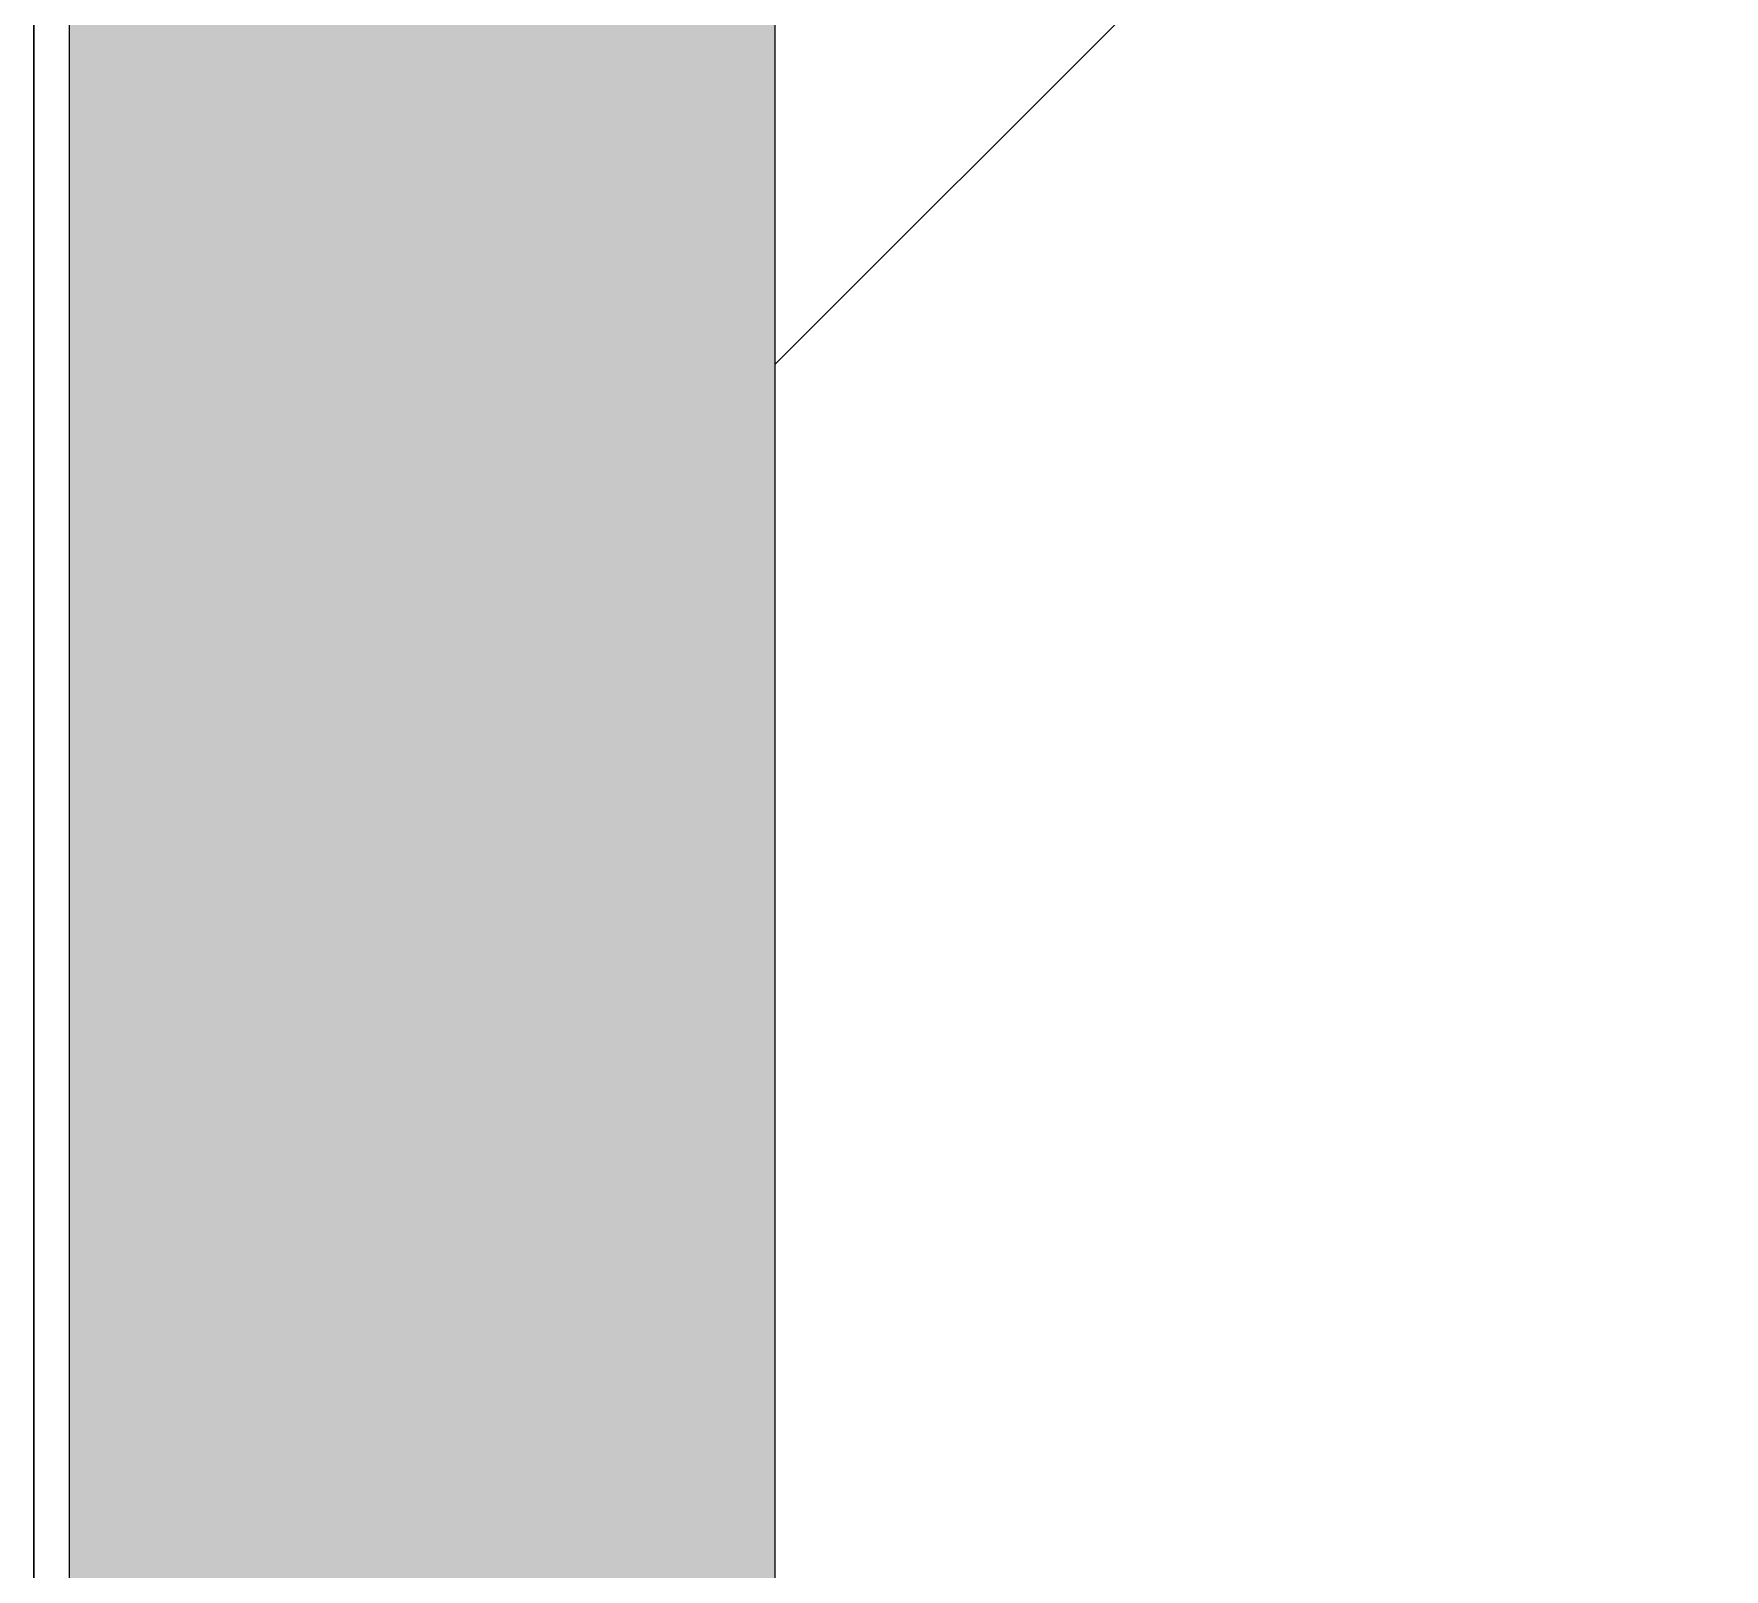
# Model space of a CAD drawing. Header units: millimetres. Extents: x -249154 to 415037, y -45458 to 354837.
# Drawn here: x 107173.7 to 107221.58, y 7851.02 to 7894.5 of the extents above; entities that cross this region are included whole.
import ezdxf

# ---------------------------------------------------------------- set-up
doc = ezdxf.new("R2010")
doc.units = ezdxf.units.MM
for name, color, linetype, lineweight in [('A-FLOR', 7, 'Continuous', 9), ('A-GENM-3', 7, 'Continuous', 5), ('I-WALL', 7, 'Continuous', 5)]:
    doc.layers.add(name, color=color, linetype=linetype, lineweight=lineweight)
doc.layers.add('A-WALL-1', color=9, linetype='Continuous', lineweight=5, true_color=0x808080)
doc.layers.add('A-WALL-FNSH-1', color=9, linetype='Continuous', lineweight=5, true_color=0x808080)

# ---------------------------------------------------------------- blocks, each defined once
blk = doc.blocks.new('Рисунок_горы - Рисунок_горы-31934381-Объем проектирования 1 этажа')
at = {"layer": 'A-GENM-3'}
for p, q in [((107109, 10341.405), (107109, 6202.653)), ((107109, 8045.15), (107109, 7835.594))]:
    blk.add_line(p, q, dxfattribs=at)
for points, knots in [([(107109, 7955.53), (107109, 7955.53), (107109, 8012.159), (107109, 8097.926), (107109, 8148.48)], [0.77777778, 0.77777778, 0.77777778, 0.77777778, 0.77777779, 0.8, 0.8, 0.8, 0.8]), ([(107109, 8148.48), (107109, 8148.48), (107109, 8097.926), (107109, 8012.159), (107109, 7955.53)], [0.26618705, 0.26618705, 0.26618705, 0.26618705, 0.26618706, 0.273381295, 0.273381295, 0.273381295, 0.273381295])]:
    blk.add_open_spline(points, degree=3, knots=knots, dxfattribs=at)
for points in [[(107109, 8030.564), (107109, 8030.576), (107109, 8030.588), (107109, 8030.6)], [(107109, 8030.405), (107109, 8030.458), (107109, 8030.511), (107109, 8030.564)], [(107109, 8030.227), (107109, 8030.286), (107109, 8030.345), (107109, 8030.405)], [(107109, 8030.209), (107109, 8030.215), (107109, 8030.221), (107109, 8030.227)], [(107109, 8030.191), (107109, 8030.197), (107109, 8030.203), (107109, 8030.209)], [(107109, 8029.871), (107109, 8029.978), (107109, 8030.085), (107109, 8030.191)], [(107109, 8029.854), (107109, 8029.859), (107109, 8029.865), (107109, 8029.871)], [(107109, 8029.836), (107109, 8029.842), (107109, 8029.848), (107109, 8029.854)], [(107109, 8029.818), (107109, 8029.824), (107109, 8029.83), (107109, 8029.836)], [(107109, 8029.8), (107109, 8029.806), (107109, 8029.812), (107109, 8029.818)], [(107109, 8029.782), (107109, 8029.788), (107109, 8029.794), (107109, 8029.8)], [(107109, 8029.765), (107109, 8029.77), (107109, 8029.776), (107109, 8029.782)], [(107109, 8029.747), (107109, 8029.753), (107109, 8029.759), (107109, 8029.765)], [(107109, 8029.729), (107109, 8029.735), (107109, 8029.741), (107109, 8029.747)], [(107109, 8029.711), (107109, 8029.717), (107109, 8029.723), (107109, 8029.729)], [(107109, 8029.693), (107109, 8029.699), (107109, 8029.705), (107109, 8029.711)], [(107109, 8029.676), (107109, 8029.682), (107109, 8029.687), (107109, 8029.693)], [(107109, 8029.658), (107109, 8029.664), (107109, 8029.67), (107109, 8029.676)], [(107109, 8029.64), (107109, 8029.646), (107109, 8029.652), (107109, 8029.658)], [(107109, 8027.569), (107109, 8028.261), (107109, 8028.952), (107109, 8029.64)], [(107109, 8027.515), (107109, 8027.533), (107109, 8027.551), (107109, 8027.569)], [(107109, 8027.497), (107109, 8027.503), (107109, 8027.509), (107109, 8027.515)], [(107109, 8027.479), (107109, 8027.485), (107109, 8027.491), (107109, 8027.497)], [(107109, 8027.461), (107109, 8027.467), (107109, 8027.473), (107109, 8027.479)], [(107109, 8027.443), (107109, 8027.449), (107109, 8027.455), (107109, 8027.461)], [(107109, 8027.425), (107109, 8027.431), (107109, 8027.437), (107109, 8027.443)], [(107109, 8027.407), (107109, 8027.413), (107109, 8027.419), (107109, 8027.425)], [(107109, 8027.389), (107109, 8027.395), (107109, 8027.401), (107109, 8027.407)], [(107109, 8027.371), (107109, 8027.377), (107109, 8027.383), (107109, 8027.389)], [(107109, 8027.354), (107109, 8027.359), (107109, 8027.365), (107109, 8027.371)], [(107109, 8027.336), (107109, 8027.342), (107109, 8027.348), (107109, 8027.354)], [(107109, 8027.318), (107109, 8027.324), (107109, 8027.33), (107109, 8027.336)], [(107109, 8027.3), (107109, 8027.306), (107109, 8027.312), (107109, 8027.318)], [(107109, 8027.282), (107109, 8027.288), (107109, 8027.294), (107109, 8027.3)], [(107109, 8027.264), (107109, 8027.27), (107109, 8027.276), (107109, 8027.282)], [(107109, 8027.246), (107109, 8027.252), (107109, 8027.258), (107109, 8027.264)], [(107109, 8027.228), (107109, 8027.234), (107109, 8027.24), (107109, 8027.246)], [(107109, 8027.21), (107109, 8027.216), (107109, 8027.222), (107109, 8027.228)], [(107109, 8027.174), (107109, 8027.186), (107109, 8027.198), (107109, 8027.21)], [(107109, 8027.12), (107109, 8027.138), (107109, 8027.156), (107109, 8027.174)], [(107109, 8027.102), (107109, 8027.108), (107109, 8027.114), (107109, 8027.12)], [(107109, 8027.084), (107109, 8027.09), (107109, 8027.096), (107109, 8027.102)], [(107109, 8026.995), (107109, 8027.025), (107109, 8027.055), (107109, 8027.084)], [(107109, 8026.941), (107109, 8026.959), (107109, 8026.977), (107109, 8026.995)], [(107109, 8026.923), (107109, 8026.929), (107109, 8026.935), (107109, 8026.941)], [(107109, 8026.887), (107109, 8026.899), (107109, 8026.911), (107109, 8026.923)], [(107109, 8026.833), (107109, 8026.851), (107109, 8026.869), (107109, 8026.887)], [(107109, 8026.797), (107109, 8026.809), (107109, 8026.821), (107109, 8026.833)], [(107109, 8026.761), (107109, 8026.773), (107109, 8026.785), (107109, 8026.797)], [(107109, 8026.725), (107109, 8026.737), (107109, 8026.749), (107109, 8026.761)], [(107109, 8026.618), (107109, 8026.654), (107109, 8026.69), (107109, 8026.725)], [(107109, 8026.582), (107109, 8026.594), (107109, 8026.606), (107109, 8026.618)], [(107109, 8026.528), (107109, 8026.546), (107109, 8026.564), (107109, 8026.582)], [(107109, 8025.844), (107109, 8026.072), (107109, 8026.3), (107109, 8026.528)], [(107109, 8025.646), (107109, 8025.712), (107109, 8025.778), (107109, 8025.844)], [(107109, 8025.592), (107109, 8025.61), (107109, 8025.628), (107109, 8025.646)], [(107109, 8025.537), (107109, 8025.555), (107109, 8025.573), (107109, 8025.592)], [(107109, 8025.483), (107109, 8025.501), (107109, 8025.519), (107109, 8025.537)], [(107109, 8025.447), (107109, 8025.459), (107109, 8025.471), (107109, 8025.483)], [(107109, 8025.411), (107109, 8025.423), (107109, 8025.435), (107109, 8025.447)], [(107109, 8025.393), (107109, 8025.399), (107109, 8025.405), (107109, 8025.411)], [(107109, 8025.285), (107109, 8025.321), (107109, 8025.357), (107109, 8025.393)], [(107109, 8025.122), (107109, 8025.176), (107109, 8025.231), (107109, 8025.285)], [(107109, 8025.086), (107109, 8025.098), (107109, 8025.11), (107109, 8025.122)], [(107109, 8025.05), (107109, 8025.062), (107109, 8025.074), (107109, 8025.086)], [(107109, 8024.869), (107109, 8024.929), (107109, 8024.99), (107109, 8025.05)], [(107109, 8024.688), (107109, 8024.749), (107109, 8024.809), (107109, 8024.869)], [(107109, 8024.652), (107109, 8024.664), (107109, 8024.676), (107109, 8024.688)], [(107109, 8024.507), (107109, 8024.556), (107109, 8024.604), (107109, 8024.652)], [(107109, 8024.471), (107109, 8024.483), (107109, 8024.495), (107109, 8024.507)], [(107109, 8024.453), (107109, 8024.459), (107109, 8024.465), (107109, 8024.471)], [(107109, 8024.344), (107109, 8024.381), (107109, 8024.417), (107109, 8024.453)], [(107109, 8024.308), (107109, 8024.32), (107109, 8024.332), (107109, 8024.344)], [(107109, 8024.272), (107109, 8024.284), (107109, 8024.296), (107109, 8024.308)], [(107109, 8024.218), (107109, 8024.236), (107109, 8024.254), (107109, 8024.272)], [(107109, 8024.181), (107109, 8024.193), (107109, 8024.205), (107109, 8024.218)], [(107109, 8024.145), (107109, 8024.157), (107109, 8024.169), (107109, 8024.181)], [(107109, 8024.109), (107109, 8024.121), (107109, 8024.133), (107109, 8024.145)], [(107109, 8024.036), (107109, 8024.06), (107109, 8024.085), (107109, 8024.109)], [(107109, 8024), (107109, 8024.012), (107109, 8024.024), (107109, 8024.036)], [(107109, 8023.946), (107109, 8023.964), (107109, 8023.982), (107109, 8024)], [(107109, 8023.818), (107109, 8023.861), (107109, 8023.903), (107109, 8023.946)], [(107109, 8023.782), (107109, 8023.794), (107109, 8023.806), (107109, 8023.818)], [(107109, 8023.764), (107109, 8023.77), (107109, 8023.776), (107109, 8023.782)], [(107109, 8023.746), (107109, 8023.752), (107109, 8023.758), (107109, 8023.764)], [(107109, 8023.728), (107109, 8023.734), (107109, 8023.74), (107109, 8023.746)], [(107109, 8023.71), (107109, 8023.716), (107109, 8023.722), (107109, 8023.728)], [(107109, 8023.528), (107109, 8023.588), (107109, 8023.649), (107109, 8023.71)], [(107109, 8023.401), (107109, 8023.443), (107109, 8023.485), (107109, 8023.528)], [(107109, 8023.382), (107109, 8023.389), (107109, 8023.395), (107109, 8023.401)], [(107109, 8023.364), (107109, 8023.37), (107109, 8023.376), (107109, 8023.382)], [(107109, 8023.346), (107109, 8023.352), (107109, 8023.358), (107109, 8023.364)], [(107109, 8023.328), (107109, 8023.334), (107109, 8023.34), (107109, 8023.346)], [(107109, 8023.31), (107109, 8023.316), (107109, 8023.322), (107109, 8023.328)], [(107109, 8023.292), (107109, 8023.298), (107109, 8023.304), (107109, 8023.31)], [(107109, 8023.273), (107109, 8023.279), (107109, 8023.285), (107109, 8023.292)], [(107109, 8023.255), (107109, 8023.261), (107109, 8023.267), (107109, 8023.273)], [(107109, 8023.237), (107109, 8023.243), (107109, 8023.249), (107109, 8023.255)], [(107109, 8023.219), (107109, 8023.225), (107109, 8023.231), (107109, 8023.237)], [(107109, 8023.201), (107109, 8023.207), (107109, 8023.213), (107109, 8023.219)], [(107109, 8023.182), (107109, 8023.188), (107109, 8023.195), (107109, 8023.201)], [(107109, 8023.164), (107109, 8023.17), (107109, 8023.176), (107109, 8023.182)], [(107109, 8023.019), (107109, 8023.067), (107109, 8023.116), (107109, 8023.164)], [(107109, 8022.982), (107109, 8022.994), (107109, 8023.006), (107109, 8023.019)], [(107109, 8022.818), (107109, 8022.873), (107109, 8022.928), (107109, 8022.982)], [(107109, 8022.654), (107109, 8022.709), (107109, 8022.764), (107109, 8022.818)], [(107109, 8022.618), (107109, 8022.63), (107109, 8022.642), (107109, 8022.654)], [(107109, 8022.435), (107109, 8022.496), (107109, 8022.557), (107109, 8022.618)], [(107109, 8022.253), (107109, 8022.314), (107109, 8022.374), (107109, 8022.435)], [(107109, 8022.088), (107109, 8022.143), (107109, 8022.198), (107109, 8022.253)], [(107109, 8021.924), (107109, 8021.979), (107109, 8022.033), (107109, 8022.088)], [(107109, 8021.887), (107109, 8021.899), (107109, 8021.911), (107109, 8021.924)], [(107109, 8021.851), (107109, 8021.863), (107109, 8021.875), (107109, 8021.887)], [(107109, 8021.668), (107109, 8021.729), (107109, 8021.79), (107109, 8021.851)], [(107109, 8021.484), (107109, 8021.545), (107109, 8021.606), (107109, 8021.668)], [(107109, 8021.448), (107109, 8021.46), (107109, 8021.472), (107109, 8021.484)], [(107109, 8021.283), (107109, 8021.338), (107109, 8021.393), (107109, 8021.448)], [(107109, 8021.118), (107109, 8021.173), (107109, 8021.228), (107109, 8021.283)], [(107109, 8021.081), (107109, 8021.093), (107109, 8021.105), (107109, 8021.118)], [(107109, 8021.044), (107109, 8021.056), (107109, 8021.069), (107109, 8021.081)], [(107109, 8020.989), (107109, 8021.008), (107109, 8021.026), (107109, 8021.044)], [(107109, 8020.861), (107109, 8020.903), (107109, 8020.946), (107109, 8020.989)], [(107109, 8020.842), (107109, 8020.848), (107109, 8020.855), (107109, 8020.861)], [(107109, 8020.806), (107109, 8020.818), (107109, 8020.83), (107109, 8020.842)], [(107109, 8020.732), (107109, 8020.757), (107109, 8020.781), (107109, 8020.806)], [(107109, 8020.677), (107109, 8020.695), (107109, 8020.714), (107109, 8020.732)], [(107109, 8020.64), (107109, 8020.652), (107109, 8020.665), (107109, 8020.677)], [(107109, 8020.622), (107109, 8020.628), (107109, 8020.634), (107109, 8020.64)], [(107109, 8020.456), (107109, 8020.511), (107109, 8020.567), (107109, 8020.622)], [(107109, 8020.383), (107109, 8020.407), (107109, 8020.432), (107109, 8020.456)], [(107109, 8020.346), (107109, 8020.358), (107109, 8020.37), (107109, 8020.383)], [(107109, 8020.309), (107109, 8020.321), (107109, 8020.333), (107109, 8020.346)], [(107109, 8020.143), (107109, 8020.198), (107109, 8020.254), (107109, 8020.309)], [(107109, 8020.069), (107109, 8020.094), (107109, 8020.119), (107109, 8020.143)], [(107109, 8020.033), (107109, 8020.045), (107109, 8020.057), (107109, 8020.069)], [(107109, 8019.977), (107109, 8019.996), (107109, 8020.014), (107109, 8020.033)], [(107109, 8019.793), (107109, 8019.854), (107109, 8019.916), (107109, 8019.977)], [(107109, 8019.608), (107109, 8019.67), (107109, 8019.731), (107109, 8019.793)], [(107109, 8019.571), (107109, 8019.584), (107109, 8019.596), (107109, 8019.608)], [(107109, 8019.386), (107109, 8019.448), (107109, 8019.51), (107109, 8019.571)], [(107109, 8019.368), (107109, 8019.374), (107109, 8019.38), (107109, 8019.386)], [(107109, 8019.275), (107109, 8019.306), (107109, 8019.337), (107109, 8019.368)], [(107109, 8019.127), (107109, 8019.177), (107109, 8019.226), (107109, 8019.275)], [(107109, 8019.016), (107109, 8019.053), (107109, 8019.09), (107109, 8019.127)], [(107109, 8018.961), (107109, 8018.979), (107109, 8018.998), (107109, 8019.016)], [(107109, 8018.924), (107109, 8018.936), (107109, 8018.948), (107109, 8018.961)], [(107109, 8018.905), (107109, 8018.911), (107109, 8018.918), (107109, 8018.924)], [(107109, 8018.868), (107109, 8018.881), (107109, 8018.893), (107109, 8018.905)], [(107109, 8018.85), (107109, 8018.856), (107109, 8018.862), (107109, 8018.868)], [(107109, 8018.831), (107109, 8018.837), (107109, 8018.843), (107109, 8018.85)], [(107109, 8018.813), (107109, 8018.819), (107109, 8018.825), (107109, 8018.831)], [(107109, 8018.794), (107109, 8018.8), (107109, 8018.806), (107109, 8018.813)], [(107109, 8018.775), (107109, 8018.782), (107109, 8018.788), (107109, 8018.794)], [(107109, 8018.757), (107109, 8018.763), (107109, 8018.769), (107109, 8018.775)], [(107109, 8018.738), (107109, 8018.745), (107109, 8018.751), (107109, 8018.757)], [(107109, 8018.72), (107109, 8018.726), (107109, 8018.732), (107109, 8018.738)], [(107109, 8018.701), (107109, 8018.708), (107109, 8018.714), (107109, 8018.72)], [(107109, 8018.683), (107109, 8018.689), (107109, 8018.695), (107109, 8018.701)], [(107109, 8018.664), (107109, 8018.67), (107109, 8018.677), (107109, 8018.683)], [(107109, 8018.646), (107109, 8018.652), (107109, 8018.658), (107109, 8018.664)], [(107109, 8018.627), (107109, 8018.633), (107109, 8018.639), (107109, 8018.646)], [(107109, 8018.609), (107109, 8018.615), (107109, 8018.621), (107109, 8018.627)], [(107109, 8018.59), (107109, 8018.596), (107109, 8018.602), (107109, 8018.609)], [(107109, 8018.571), (107109, 8018.578), (107109, 8018.584), (107109, 8018.59)], [(107109, 8018.553), (107109, 8018.559), (107109, 8018.565), (107109, 8018.571)], [(107109, 8018.534), (107109, 8018.541), (107109, 8018.547), (107109, 8018.553)], [(107109, 8018.516), (107109, 8018.522), (107109, 8018.528), (107109, 8018.534)], [(107109, 8018.497), (107109, 8018.503), (107109, 8018.51), (107109, 8018.516)], [(107109, 8018.479), (107109, 8018.485), (107109, 8018.491), (107109, 8018.497)], [(107109, 8018.46), (107109, 8018.466), (107109, 8018.472), (107109, 8018.479)], [(107109, 8018.442), (107109, 8018.448), (107109, 8018.454), (107109, 8018.46)], [(107109, 8018.423), (107109, 8018.429), (107109, 8018.435), (107109, 8018.442)], [(107109, 8018.404), (107109, 8018.411), (107109, 8018.417), (107109, 8018.423)], [(107109, 8018.386), (107109, 8018.392), (107109, 8018.398), (107109, 8018.404)], [(107109, 8018.367), (107109, 8018.373), (107109, 8018.38), (107109, 8018.386)], [(107109, 8018.349), (107109, 8018.355), (107109, 8018.361), (107109, 8018.367)], [(107109, 8018.33), (107109, 8018.336), (107109, 8018.343), (107109, 8018.349)], [(107109, 8018.312), (107109, 8018.318), (107109, 8018.324), (107109, 8018.33)], [(107109, 8018.293), (107109, 8018.299), (107109, 8018.305), (107109, 8018.312)], [(107109, 8018.274), (107109, 8018.281), (107109, 8018.287), (107109, 8018.293)], [(107109, 8017.94), (107109, 8018.051), (107109, 8018.163), (107109, 8018.274)], [(107109, 8017.921), (107109, 8017.927), (107109, 8017.933), (107109, 8017.94)], [(107109, 8017.902), (107109, 8017.909), (107109, 8017.915), (107109, 8017.921)], [(107109, 8017.847), (107109, 8017.865), (107109, 8017.884), (107109, 8017.902)], [(107109, 8017.791), (107109, 8017.809), (107109, 8017.828), (107109, 8017.847)], [(107109, 8017.754), (107109, 8017.766), (107109, 8017.778), (107109, 8017.791)], [(107109, 8017.735), (107109, 8017.741), (107109, 8017.747), (107109, 8017.754)], [(107109, 8017.698), (107109, 8017.71), (107109, 8017.722), (107109, 8017.735)], [(107109, 8017.66), (107109, 8017.673), (107109, 8017.685), (107109, 8017.698)], [(107109, 8017.604), (107109, 8017.623), (107109, 8017.642), (107109, 8017.66)], [(107109, 8017.53), (107109, 8017.555), (107109, 8017.58), (107109, 8017.604)], [(107109, 8017.493), (107109, 8017.505), (107109, 8017.517), (107109, 8017.53)], [(107109, 8017.362), (107109, 8017.406), (107109, 8017.449), (107109, 8017.493)], [(107109, 8017.325), (107109, 8017.337), (107109, 8017.35), (107109, 8017.362)], [(107109, 8017.138), (107109, 8017.2), (107109, 8017.262), (107109, 8017.325)], [(107109, 8017.119), (107109, 8017.126), (107109, 8017.132), (107109, 8017.138)], [(107109, 8017.101), (107109, 8017.107), (107109, 8017.113), (107109, 8017.119)], [(107109, 8016.764), (107109, 8016.876), (107109, 8016.989), (107109, 8017.101)], [(107109, 8016.745), (107109, 8016.752), (107109, 8016.758), (107109, 8016.764)], [(107109, 8016.727), (107109, 8016.733), (107109, 8016.739), (107109, 8016.745)], [(107109, 8016.708), (107109, 8016.714), (107109, 8016.72), (107109, 8016.727)], [(107109, 8016.689), (107109, 8016.695), (107109, 8016.702), (107109, 8016.708)], [(107109, 8016.671), (107109, 8016.677), (107109, 8016.683), (107109, 8016.689)], [(107109, 8016.652), (107109, 8016.658), (107109, 8016.664), (107109, 8016.671)], [(107109, 8016.633), (107109, 8016.639), (107109, 8016.646), (107109, 8016.652)], [(107109, 8016.614), (107109, 8016.621), (107109, 8016.627), (107109, 8016.633)], [(107109, 8016.596), (107109, 8016.602), (107109, 8016.608), (107109, 8016.614)], [(107109, 8016.577), (107109, 8016.583), (107109, 8016.589), (107109, 8016.596)], [(107109, 8016.558), (107109, 8016.564), (107109, 8016.571), (107109, 8016.577)], [(107109, 8016.539), (107109, 8016.546), (107109, 8016.552), (107109, 8016.558)], [(107109, 8016.521), (107109, 8016.527), (107109, 8016.533), (107109, 8016.539)], [(107109, 8016.277), (107109, 8016.358), (107109, 8016.44), (107109, 8016.521)], [(107109, 8015.563), (107109, 8015.801), (107109, 8016.039), (107109, 8016.277)], [(107109, 8015.507), (107109, 8015.525), (107109, 8015.544), (107109, 8015.563)], [(107109, 8015.469), (107109, 8015.481), (107109, 8015.494), (107109, 8015.507)], [(107109, 8015.186), (107109, 8015.281), (107109, 8015.375), (107109, 8015.469)], [(107109, 8015.149), (107109, 8015.161), (107109, 8015.174), (107109, 8015.186)], [(107109, 8015.073), (107109, 8015.098), (107109, 8015.123), (107109, 8015.149)], [(107109, 8014.884), (107109, 8014.947), (107109, 8015.01), (107109, 8015.073)], [(107109, 8014.714), (107109, 8014.771), (107109, 8014.828), (107109, 8014.884)], [(107109, 8014.544), (107109, 8014.601), (107109, 8014.658), (107109, 8014.714)], [(107109, 8014.506), (107109, 8014.519), (107109, 8014.532), (107109, 8014.544)], [(107109, 8014.468), (107109, 8014.481), (107109, 8014.494), (107109, 8014.506)], [(107109, 8014.336), (107109, 8014.38), (107109, 8014.424), (107109, 8014.468)], [(107109, 8014.279), (107109, 8014.298), (107109, 8014.317), (107109, 8014.336)], [(107109, 8014.146), (107109, 8014.191), (107109, 8014.235), (107109, 8014.279)], [(107109, 8014.09), (107109, 8014.109), (107109, 8014.128), (107109, 8014.146)], [(107109, 8014.071), (107109, 8014.077), (107109, 8014.083), (107109, 8014.09)], [(107109, 8014.052), (107109, 8014.058), (107109, 8014.064), (107109, 8014.071)], [(107109, 8014.014), (107109, 8014.026), (107109, 8014.039), (107109, 8014.052)], [(107109, 8013.957), (107109, 8013.976), (107109, 8013.995), (107109, 8014.014)], [(107109, 8013.919), (107109, 8013.932), (107109, 8013.944), (107109, 8013.957)], [(107109, 8013.824), (107109, 8013.856), (107109, 8013.887), (107109, 8013.919)], [(107109, 8013.729), (107109, 8013.761), (107109, 8013.792), (107109, 8013.824)], [(107109, 8013.691), (107109, 8013.704), (107109, 8013.716), (107109, 8013.729)], [(107109, 8013.653), (107109, 8013.666), (107109, 8013.678), (107109, 8013.691)], [(107109, 8013.615), (107109, 8013.628), (107109, 8013.64), (107109, 8013.653)], [(107109, 8013.463), (107109, 8013.514), (107109, 8013.564), (107109, 8013.615)], [(107109, 8013.425), (107109, 8013.438), (107109, 8013.45), (107109, 8013.463)], [(107109, 8013.33), (107109, 8013.361), (107109, 8013.393), (107109, 8013.425)], [(107109, 8013.292), (107109, 8013.304), (107109, 8013.317), (107109, 8013.33)], [(107109, 8013.235), (107109, 8013.254), (107109, 8013.273), (107109, 8013.292)], [(107109, 8013.196), (107109, 8013.209), (107109, 8013.222), (107109, 8013.235)], [(107109, 8013.025), (107109, 8013.082), (107109, 8013.139), (107109, 8013.196)], [(107109, 8012.853), (107109, 8012.911), (107109, 8012.968), (107109, 8013.025)], [(107109, 8012.815), (107109, 8012.828), (107109, 8012.841), (107109, 8012.853)], [(107109, 8012.777), (107109, 8012.79), (107109, 8012.802), (107109, 8012.815)], [(107109, 8012.586), (107109, 8012.65), (107109, 8012.713), (107109, 8012.777)], [(107109, 8012.51), (107109, 8012.535), (107109, 8012.561), (107109, 8012.586)], [(107109, 8012.376), (107109, 8012.42), (107109, 8012.465), (107109, 8012.51)], [(107109, 8012.242), (107109, 8012.286), (107109, 8012.331), (107109, 8012.376)], [(107109, 8012.184), (107109, 8012.203), (107109, 8012.223), (107109, 8012.242)], [(107109, 8012.127), (107109, 8012.146), (107109, 8012.165), (107109, 8012.184)], [(107109, 8012.089), (107109, 8012.101), (107109, 8012.114), (107109, 8012.127)], [(107109, 8012.031), (107109, 8012.05), (107109, 8012.069), (107109, 8012.089)], [(107109, 8012.012), (107109, 8012.018), (107109, 8012.025), (107109, 8012.031)], [(107109, 8011.82), (107109, 8011.884), (107109, 8011.948), (107109, 8012.012)], [(107109, 8011.782), (107109, 8011.795), (107109, 8011.807), (107109, 8011.82)], [(107109, 8011.609), (107109, 8011.667), (107109, 8011.724), (107109, 8011.782)], [(107109, 8011.436), (107109, 8011.494), (107109, 8011.551), (107109, 8011.609)], [(107109, 8011.398), (107109, 8011.41), (107109, 8011.423), (107109, 8011.436)], [(107109, 8011.205), (107109, 8011.269), (107109, 8011.334), (107109, 8011.398)], [(107109, 8011.09), (107109, 8011.128), (107109, 8011.167), (107109, 8011.205)], [(107109, 8011.032), (107109, 8011.051), (107109, 8011.07), (107109, 8011.09)], [(107109, 8010.916), (107109, 8010.955), (107109, 8010.993), (107109, 8011.032)], [(107109, 8010.897), (107109, 8010.903), (107109, 8010.91), (107109, 8010.916)], [(107109, 8010.878), (107109, 8010.884), (107109, 8010.891), (107109, 8010.897)], [(107109, 8010.839), (107109, 8010.852), (107109, 8010.865), (107109, 8010.878)], [(107109, 8010.82), (107109, 8010.826), (107109, 8010.833), (107109, 8010.839)], [(107109, 8010.781), (107109, 8010.794), (107109, 8010.807), (107109, 8010.82)], [(107109, 8010.704), (107109, 8010.73), (107109, 8010.756), (107109, 8010.781)], [(107109, 8010.665), (107109, 8010.678), (107109, 8010.691), (107109, 8010.704)], [(107109, 8010.511), (107109, 8010.563), (107109, 8010.614), (107109, 8010.665)], [(107109, 8010.492), (107109, 8010.498), (107109, 8010.505), (107109, 8010.511)], [(107109, 8010.472), (107109, 8010.479), (107109, 8010.485), (107109, 8010.492)], [(107109, 8010.298), (107109, 8010.356), (107109, 8010.414), (107109, 8010.472)], [(107109, 8010.279), (107109, 8010.285), (107109, 8010.292), (107109, 8010.298)], [(107109, 8010.26), (107109, 8010.266), (107109, 8010.273), (107109, 8010.279)], [(107109, 8010.24), (107109, 8010.247), (107109, 8010.253), (107109, 8010.26)], [(107109, 8010.202), (107109, 8010.215), (107109, 8010.227), (107109, 8010.24)], [(107109, 8010.163), (107109, 8010.176), (107109, 8010.189), (107109, 8010.202)], [(107109, 8009.969), (107109, 8010.034), (107109, 8010.098), (107109, 8010.163)], [(107109, 8009.911), (107109, 8009.93), (107109, 8009.95), (107109, 8009.969)], [(107109, 8009.892), (107109, 8009.898), (107109, 8009.905), (107109, 8009.911)], [(107109, 8009.872), (107109, 8009.879), (107109, 8009.885), (107109, 8009.892)], [(107109, 8009.853), (107109, 8009.859), (107109, 8009.866), (107109, 8009.872)], [(107109, 8009.834), (107109, 8009.84), (107109, 8009.846), (107109, 8009.853)], [(107109, 8009.814), (107109, 8009.821), (107109, 8009.827), (107109, 8009.834)], [(107109, 8009.795), (107109, 8009.801), (107109, 8009.808), (107109, 8009.814)], [(107109, 8009.775), (107109, 8009.782), (107109, 8009.788), (107109, 8009.795)], [(107109, 8009.756), (107109, 8009.762), (107109, 8009.769), (107109, 8009.775)], [(107109, 8009.737), (107109, 8009.743), (107109, 8009.749), (107109, 8009.756)], [(107109, 8009.717), (107109, 8009.724), (107109, 8009.73), (107109, 8009.737)], [(107109, 8009.698), (107109, 8009.704), (107109, 8009.711), (107109, 8009.717)], [(107109, 8009.678), (107109, 8009.685), (107109, 8009.691), (107109, 8009.698)], [(107109, 8009.659), (107109, 8009.665), (107109, 8009.672), (107109, 8009.678)], [(107109, 8009.62), (107109, 8009.633), (107109, 8009.646), (107109, 8009.659)], [(107109, 8009.426), (107109, 8009.491), (107109, 8009.555), (107109, 8009.62)], [(107109, 8009.231), (107109, 8009.296), (107109, 8009.361), (107109, 8009.426)], [(107109, 8009.056), (107109, 8009.115), (107109, 8009.173), (107109, 8009.231)], [(107109, 8008.881), (107109, 8008.939), (107109, 8008.998), (107109, 8009.056)], [(107109, 8008.842), (107109, 8008.855), (107109, 8008.868), (107109, 8008.881)], [(107109, 8008.803), (107109, 8008.816), (107109, 8008.829), (107109, 8008.842)], [(107109, 8008.608), (107109, 8008.673), (107109, 8008.738), (107109, 8008.803)], [(107109, 8008.412), (107109, 8008.478), (107109, 8008.543), (107109, 8008.608)], [(107109, 8008.373), (107109, 8008.386), (107109, 8008.399), (107109, 8008.412)], [(107109, 8008.197), (107109, 8008.256), (107109, 8008.315), (107109, 8008.373)], [(107109, 8008.021), (107109, 8008.08), (107109, 8008.139), (107109, 8008.197)], [(107109, 8007.982), (107109, 8007.995), (107109, 8008.008), (107109, 8008.021)], [(107109, 8007.786), (107109, 8007.851), (107109, 8007.917), (107109, 8007.982)], [(107109, 8007.59), (107109, 8007.655), (107109, 8007.72), (107109, 8007.786)], [(107109, 8007.413), (107109, 8007.472), (107109, 8007.531), (107109, 8007.59)], [(107109, 8007.393), (107109, 8007.4), (107109, 8007.406), (107109, 8007.413)], [(107109, 8007.354), (107109, 8007.367), (107109, 8007.38), (107109, 8007.393)], [(107109, 8007.334), (107109, 8007.341), (107109, 8007.347), (107109, 8007.354)], [(107109, 8007.275), (107109, 8007.295), (107109, 8007.314), (107109, 8007.334)], [(107109, 8007.196), (107109, 8007.223), (107109, 8007.249), (107109, 8007.275)], [(107109, 8007.137), (107109, 8007.157), (107109, 8007.177), (107109, 8007.196)], [(107109, 8007.078), (107109, 8007.098), (107109, 8007.118), (107109, 8007.137)], [(107109, 8007.059), (107109, 8007.065), (107109, 8007.072), (107109, 8007.078)], [(107109, 8006.999), (107109, 8007.019), (107109, 8007.039), (107109, 8007.059)], [(107109, 8006.96), (107109, 8006.973), (107109, 8006.986), (107109, 8006.999)], [(107109, 8006.881), (107109, 8006.908), (107109, 8006.934), (107109, 8006.96)], [(107109, 8006.763), (107109, 8006.802), (107109, 8006.842), (107109, 8006.881)], [(107109, 8006.743), (107109, 8006.75), (107109, 8006.756), (107109, 8006.763)], [(107109, 8006.684), (107109, 8006.704), (107109, 8006.723), (107109, 8006.743)], [(107109, 8006.644), (107109, 8006.658), (107109, 8006.671), (107109, 8006.684)], [(107109, 8006.526), (107109, 8006.566), (107109, 8006.605), (107109, 8006.644)], [(107109, 8006.348), (107109, 8006.407), (107109, 8006.467), (107109, 8006.526)], [(107109, 8006.309), (107109, 8006.322), (107109, 8006.335), (107109, 8006.348)], [(107109, 8006.289), (107109, 8006.295), (107109, 8006.302), (107109, 8006.309)], [(107109, 8006.249), (107109, 8006.262), (107109, 8006.276), (107109, 8006.289)], [(107109, 8006.051), (107109, 8006.117), (107109, 8006.183), (107109, 8006.249)], [(107109, 8005.873), (107109, 8005.932), (107109, 8005.992), (107109, 8006.051)], [(107109, 8005.694), (107109, 8005.754), (107109, 8005.813), (107109, 8005.873)], [(107109, 8005.655), (107109, 8005.668), (107109, 8005.681), (107109, 8005.694)], [(107109, 8005.615), (107109, 8005.628), (107109, 8005.641), (107109, 8005.655)], [(107109, 8005.496), (107109, 8005.535), (107109, 8005.575), (107109, 8005.615)], [(107109, 8005.416), (107109, 8005.443), (107109, 8005.469), (107109, 8005.496)], [(107109, 8005.376), (107109, 8005.39), (107109, 8005.403), (107109, 8005.416)], [(107109, 8005.217), (107109, 8005.27), (107109, 8005.323), (107109, 8005.376)], [(107109, 8005.177), (107109, 8005.191), (107109, 8005.204), (107109, 8005.217)], [(107109, 8005.157), (107109, 8005.164), (107109, 8005.171), (107109, 8005.177)], [(107109, 8005.098), (107109, 8005.118), (107109, 8005.137), (107109, 8005.157)], [(107109, 8005.058), (107109, 8005.071), (107109, 8005.084), (107109, 8005.098)], [(107109, 8004.998), (107109, 8005.018), (107109, 8005.038), (107109, 8005.058)], [(107109, 8004.858), (107109, 8004.905), (107109, 8004.952), (107109, 8004.998)], [(107109, 8004.819), (107109, 8004.832), (107109, 8004.845), (107109, 8004.858)], [(107109, 8004.779), (107109, 8004.792), (107109, 8004.805), (107109, 8004.819)], [(107109, 8004.579), (107109, 8004.646), (107109, 8004.712), (107109, 8004.779)], [(107109, 8004.379), (107109, 8004.446), (107109, 8004.512), (107109, 8004.579)], [(107109, 8004.359), (107109, 8004.366), (107109, 8004.372), (107109, 8004.379)], [(107109, 8004.179), (107109, 8004.239), (107109, 8004.299), (107109, 8004.359)], [(107109, 8004.139), (107109, 8004.152), (107109, 8004.165), (107109, 8004.179)], [(107109, 8004.059), (107109, 8004.085), (107109, 8004.112), (107109, 8004.139)], [(107109, 8004.019), (107109, 8004.032), (107109, 8004.045), (107109, 8004.059)], [(107109, 8003.958), (107109, 8003.978), (107109, 8003.998), (107109, 8004.019)], [(107109, 8003.838), (107109, 8003.878), (107109, 8003.918), (107109, 8003.958)], [(107109, 8003.798), (107109, 8003.811), (107109, 8003.825), (107109, 8003.838)], [(107109, 8003.758), (107109, 8003.771), (107109, 8003.784), (107109, 8003.798)], [(107109, 8003.697), (107109, 8003.718), (107109, 8003.738), (107109, 8003.758)], [(107109, 8003.617), (107109, 8003.644), (107109, 8003.671), (107109, 8003.697)], [(107109, 8003.577), (107109, 8003.59), (107109, 8003.604), (107109, 8003.617)], [(107109, 8003.396), (107109, 8003.456), (107109, 8003.517), (107109, 8003.577)], [(107109, 8003.195), (107109, 8003.262), (107109, 8003.329), (107109, 8003.396)], [(107109, 8003.174), (107109, 8003.181), (107109, 8003.188), (107109, 8003.195)], [(107109, 8003.154), (107109, 8003.161), (107109, 8003.168), (107109, 8003.174)], [(107109, 8003.094), (107109, 8003.114), (107109, 8003.134), (107109, 8003.154)], [(107109, 8003.053), (107109, 8003.067), (107109, 8003.08), (107109, 8003.094)], [(107109, 8002.993), (107109, 8003.013), (107109, 8003.033), (107109, 8003.053)], [(107109, 8002.932), (107109, 8002.953), (107109, 8002.973), (107109, 8002.993)], [(107109, 8002.791), (107109, 8002.838), (107109, 8002.885), (107109, 8002.932)], [(107109, 8002.771), (107109, 8002.778), (107109, 8002.784), (107109, 8002.791)], [(107109, 8002.751), (107109, 8002.757), (107109, 8002.764), (107109, 8002.771)], [(107109, 8002.731), (107109, 8002.737), (107109, 8002.744), (107109, 8002.751)], [(107109, 8002.71), (107109, 8002.717), (107109, 8002.724), (107109, 8002.731)], [(107109, 8002.69), (107109, 8002.697), (107109, 8002.704), (107109, 8002.71)], [(107109, 8002.67), (107109, 8002.677), (107109, 8002.683), (107109, 8002.69)], [(107109, 8002.65), (107109, 8002.656), (107109, 8002.663), (107109, 8002.67)], [(107109, 8002.629), (107109, 8002.636), (107109, 8002.643), (107109, 8002.65)], [(107109, 8002.609), (107109, 8002.616), (107109, 8002.623), (107109, 8002.629)], [(107109, 8002.589), (107109, 8002.596), (107109, 8002.603), (107109, 8002.609)], [(107109, 8002.569), (107109, 8002.576), (107109, 8002.582), (107109, 8002.589)], [(107109, 8002.549), (107109, 8002.555), (107109, 8002.562), (107109, 8002.569)], [(107109, 8002.528), (107109, 8002.535), (107109, 8002.542), (107109, 8002.549)], [(107109, 8002.164), (107109, 8002.286), (107109, 8002.407), (107109, 8002.528)], [(107109, 8002.103), (107109, 8002.123), (107109, 8002.144), (107109, 8002.164)], [(107109, 8002.063), (107109, 8002.076), (107109, 8002.09), (107109, 8002.103)], [(107109, 8001.758), (107109, 8001.86), (107109, 8001.961), (107109, 8002.063)], [(107109, 8001.717), (107109, 8001.731), (107109, 8001.744), (107109, 8001.758)], [(107109, 8001.636), (107109, 8001.663), (107109, 8001.69), (107109, 8001.717)], [(107109, 8001.432), (107109, 8001.5), (107109, 8001.568), (107109, 8001.636)], [(107109, 8001.392), (107109, 8001.405), (107109, 8001.419), (107109, 8001.432)], [(107109, 8001.331), (107109, 8001.351), (107109, 8001.371), (107109, 8001.392)], [(107109, 8001.249), (107109, 8001.276), (107109, 8001.303), (107109, 8001.331)], [(107109, 8001.188), (107109, 8001.208), (107109, 8001.229), (107109, 8001.249)], [(107109, 8000.677), (107109, 8000.848), (107109, 8001.018), (107109, 8001.188)], [(107109, 8000.636), (107109, 8000.65), (107109, 8000.664), (107109, 8000.677)], [(107109, 8000.596), (107109, 8000.609), (107109, 8000.623), (107109, 8000.636)], [(107109, 8000.329), (107109, 8000.418), (107109, 8000.507), (107109, 8000.596)], [(107109, 8000.165), (107109, 8000.22), (107109, 8000.275), (107109, 8000.329)], [(107109, 8000.104), (107109, 8000.124), (107109, 8000.145), (107109, 8000.165)], [(107109, 7999.96), (107109, 8000.008), (107109, 8000.056), (107109, 8000.104)], [(107109, 7999.898), (107109, 7999.919), (107109, 7999.939), (107109, 7999.96)], [(107109, 7999.816), (107109, 7999.843), (107109, 7999.871), (107109, 7999.898)], [(107109, 7999.754), (107109, 7999.775), (107109, 7999.795), (107109, 7999.816)], [(107109, 7999.713), (107109, 7999.727), (107109, 7999.741), (107109, 7999.754)], [(107109, 7999.507), (107109, 7999.576), (107109, 7999.644), (107109, 7999.713)], [(107109, 7999.425), (107109, 7999.452), (107109, 7999.48), (107109, 7999.507)], [(107109, 7999.384), (107109, 7999.397), (107109, 7999.411), (107109, 7999.425)], [(107109, 7999.074), (107109, 7999.177), (107109, 7999.28), (107109, 7999.384)], [(107109, 7999.053), (107109, 7999.06), (107109, 7999.067), (107109, 7999.074)], [(107109, 7999.033), (107109, 7999.039), (107109, 7999.046), (107109, 7999.053)], [(107109, 7998.971), (107109, 7998.991), (107109, 7999.012), (107109, 7999.033)], [(107109, 7998.95), (107109, 7998.957), (107109, 7998.964), (107109, 7998.971)], [(107109, 7998.929), (107109, 7998.936), (107109, 7998.943), (107109, 7998.95)], [(107109, 7998.909), (107109, 7998.915), (107109, 7998.922), (107109, 7998.929)], [(107109, 7998.702), (107109, 7998.771), (107109, 7998.84), (107109, 7998.909)], [(107109, 7998.515), (107109, 7998.577), (107109, 7998.64), (107109, 7998.702)], [(107109, 7998.474), (107109, 7998.488), (107109, 7998.501), (107109, 7998.515)], [(107109, 7998.391), (107109, 7998.418), (107109, 7998.446), (107109, 7998.474)], [(107109, 7998.328), (107109, 7998.349), (107109, 7998.37), (107109, 7998.391)], [(107109, 7998.287), (107109, 7998.301), (107109, 7998.315), (107109, 7998.328)], [(107109, 7998.245), (107109, 7998.259), (107109, 7998.273), (107109, 7998.287)], [(107109, 7998.183), (107109, 7998.204), (107109, 7998.225), (107109, 7998.245)], [(107109, 7998.079), (107109, 7998.114), (107109, 7998.148), (107109, 7998.183)], [(107109, 7998.038), (107109, 7998.051), (107109, 7998.065), (107109, 7998.079)], [(107109, 7997.892), (107109, 7997.941), (107109, 7997.989), (107109, 7998.038)], [(107109, 7997.83), (107109, 7997.85), (107109, 7997.871), (107109, 7997.892)], [(107109, 7997.767), (107109, 7997.788), (107109, 7997.809), (107109, 7997.83)], [(107109, 7997.725), (107109, 7997.739), (107109, 7997.753), (107109, 7997.767)], [(107109, 7997.663), (107109, 7997.684), (107109, 7997.705), (107109, 7997.725)], [(107109, 7997.621), (107109, 7997.635), (107109, 7997.649), (107109, 7997.663)], [(107109, 7997.413), (107109, 7997.482), (107109, 7997.552), (107109, 7997.621)], [(107109, 7997.371), (107109, 7997.385), (107109, 7997.399), (107109, 7997.413)], [(107109, 7997.183), (107109, 7997.246), (107109, 7997.308), (107109, 7997.371)], [(107109, 7996.995), (107109, 7997.057), (107109, 7997.12), (107109, 7997.183)], [(107109, 7996.953), (107109, 7996.967), (107109, 7996.981), (107109, 7996.995)], [(107109, 7996.743), (107109, 7996.813), (107109, 7996.883), (107109, 7996.953)], [(107109, 7996.638), (107109, 7996.673), (107109, 7996.708), (107109, 7996.743)], [(107109, 7996.575), (107109, 7996.596), (107109, 7996.617), (107109, 7996.638)], [(107109, 7996.449), (107109, 7996.491), (107109, 7996.533), (107109, 7996.575)], [(107109, 7996.407), (107109, 7996.421), (107109, 7996.435), (107109, 7996.449)], [(107109, 7996.386), (107109, 7996.393), (107109, 7996.4), (107109, 7996.407)], [(107109, 7996.365), (107109, 7996.372), (107109, 7996.379), (107109, 7996.386)], [(107109, 7996.344), (107109, 7996.351), (107109, 7996.358), (107109, 7996.365)], [(107109, 7996.323), (107109, 7996.33), (107109, 7996.337), (107109, 7996.344)], [(107109, 7996.302), (107109, 7996.309), (107109, 7996.316), (107109, 7996.323)], [(107109, 7996.218), (107109, 7996.246), (107109, 7996.274), (107109, 7996.302)], [(107109, 7996.176), (107109, 7996.19), (107109, 7996.204), (107109, 7996.218)], [(107109, 7996.155), (107109, 7996.162), (107109, 7996.169), (107109, 7996.176)], [(107109, 7996.113), (107109, 7996.127), (107109, 7996.141), (107109, 7996.155)], [(107109, 7995.987), (107109, 7996.029), (107109, 7996.071), (107109, 7996.113)], [(107109, 7995.86), (107109, 7995.903), (107109, 7995.945), (107109, 7995.987)], [(107109, 7995.839), (107109, 7995.846), (107109, 7995.853), (107109, 7995.86)], [(107109, 7995.818), (107109, 7995.825), (107109, 7995.832), (107109, 7995.839)], [(107109, 7995.776), (107109, 7995.79), (107109, 7995.804), (107109, 7995.818)], [(107109, 7995.755), (107109, 7995.762), (107109, 7995.769), (107109, 7995.776)], [(107109, 7995.734), (107109, 7995.741), (107109, 7995.748), (107109, 7995.755)], [(107109, 7995.565), (107109, 7995.621), (107109, 7995.678), (107109, 7995.734)], [(107109, 7995.523), (107109, 7995.537), (107109, 7995.551), (107109, 7995.565)], [(107109, 7995.48), (107109, 7995.495), (107109, 7995.509), (107109, 7995.523)], [(107109, 7995.354), (107109, 7995.396), (107109, 7995.438), (107109, 7995.48)], [(107109, 7995.332), (107109, 7995.34), (107109, 7995.347), (107109, 7995.354)], [(107109, 7995.311), (107109, 7995.318), (107109, 7995.325), (107109, 7995.332)], [(107109, 7995.29), (107109, 7995.297), (107109, 7995.304), (107109, 7995.311)], [(107109, 7995.269), (107109, 7995.276), (107109, 7995.283), (107109, 7995.29)], [(107109, 7995.248), (107109, 7995.255), (107109, 7995.262), (107109, 7995.269)], [(107109, 7995.227), (107109, 7995.234), (107109, 7995.241), (107109, 7995.248)], [(107109, 7995.206), (107109, 7995.213), (107109, 7995.22), (107109, 7995.227)], [(107109, 7995.184), (107109, 7995.191), (107109, 7995.198), (107109, 7995.206)], [(107109, 7995.163), (107109, 7995.17), (107109, 7995.177), (107109, 7995.184)], [(107109, 7995.142), (107109, 7995.149), (107109, 7995.156), (107109, 7995.163)], [(107109, 7995.121), (107109, 7995.128), (107109, 7995.135), (107109, 7995.142)], [(107109, 7995.1), (107109, 7995.107), (107109, 7995.114), (107109, 7995.121)], [(107109, 7995.078), (107109, 7995.086), (107109, 7995.093), (107109, 7995.1)], [(107109, 7994.93), (107109, 7994.98), (107109, 7995.029), (107109, 7995.078)], [(107109, 7994.888), (107109, 7994.902), (107109, 7994.916), (107109, 7994.93)], [(107109, 7994.675), (107109, 7994.746), (107109, 7994.817), (107109, 7994.888)], [(107109, 7994.463), (107109, 7994.534), (107109, 7994.605), (107109, 7994.675)], [(107109, 7994.271), (107109, 7994.335), (107109, 7994.399), (107109, 7994.463)], [(107109, 7994.08), (107109, 7994.144), (107109, 7994.208), (107109, 7994.271)], [(107109, 7994.037), (107109, 7994.051), (107109, 7994.065), (107109, 7994.08)], [(107109, 7993.994), (107109, 7994.009), (107109, 7994.023), (107109, 7994.037)], [(107109, 7993.781), (107109, 7993.852), (107109, 7993.923), (107109, 7993.994)], [(107109, 7993.567), (107109, 7993.638), (107109, 7993.71), (107109, 7993.781)], [(107109, 7993.524), (107109, 7993.539), (107109, 7993.553), (107109, 7993.567)], [(107109, 7993.332), (107109, 7993.396), (107109, 7993.46), (107109, 7993.524)], [(107109, 7993.139), (107109, 7993.203), (107109, 7993.267), (107109, 7993.332)], [(107109, 7993.096), (107109, 7993.11), (107109, 7993.124), (107109, 7993.139)], [(107109, 7992.881), (107109, 7992.953), (107109, 7993.024), (107109, 7993.096)], [(107109, 7992.666), (107109, 7992.738), (107109, 7992.81), (107109, 7992.881)], [(107109, 7992.602), (107109, 7992.623), (107109, 7992.645), (107109, 7992.666)], [(107109, 7992.537), (107109, 7992.559), (107109, 7992.58), (107109, 7992.602)], [(107109, 7992.386), (107109, 7992.437), (107109, 7992.487), (107109, 7992.537)], [(107109, 7992.322), (107109, 7992.343), (107109, 7992.365), (107109, 7992.386)], [(107109, 7992.3), (107109, 7992.307), (107109, 7992.314), (107109, 7992.322)], [(107109, 7992.235), (107109, 7992.257), (107109, 7992.278), (107109, 7992.3)], [(107109, 7992.171), (107109, 7992.192), (107109, 7992.214), (107109, 7992.235)], [(107109, 7992.149), (107109, 7992.156), (107109, 7992.163), (107109, 7992.171)], [(107109, 7992.127), (107109, 7992.135), (107109, 7992.142), (107109, 7992.149)], [(107109, 7992.106), (107109, 7992.113), (107109, 7992.12), (107109, 7992.127)], [(107109, 7991.911), (107109, 7991.976), (107109, 7992.041), (107109, 7992.106)], [(107109, 7991.825), (107109, 7991.854), (107109, 7991.882), (107109, 7991.911)], [(107109, 7991.782), (107109, 7991.796), (107109, 7991.81), (107109, 7991.825)], [(107109, 7991.76), (107109, 7991.767), (107109, 7991.774), (107109, 7991.782)], [(107109, 7991.717), (107109, 7991.731), (107109, 7991.745), (107109, 7991.76)], [(107109, 7991.5), (107109, 7991.572), (107109, 7991.644), (107109, 7991.717)], [(107109, 7991.457), (107109, 7991.471), (107109, 7991.486), (107109, 7991.5)], [(107109, 7991.435), (107109, 7991.442), (107109, 7991.449), (107109, 7991.457)], [(107109, 7991.413), (107109, 7991.421), (107109, 7991.428), (107109, 7991.435)], [(107109, 7991.348), (107109, 7991.37), (107109, 7991.392), (107109, 7991.413)], [(107109, 7991.196), (107109, 7991.247), (107109, 7991.298), (107109, 7991.348)], [(107109, 7990.979), (107109, 7991.051), (107109, 7991.124), (107109, 7991.196)], [(107109, 7990.783), (107109, 7990.848), (107109, 7990.914), (107109, 7990.979)], [(107109, 7990.587), (107109, 7990.652), (107109, 7990.718), (107109, 7990.783)], [(107109, 7990.543), (107109, 7990.558), (107109, 7990.572), (107109, 7990.587)], [(107109, 7990.522), (107109, 7990.529), (107109, 7990.536), (107109, 7990.543)], [(107109, 7990.5), (107109, 7990.507), (107109, 7990.514), (107109, 7990.522)], [(107109, 7990.281), (107109, 7990.354), (107109, 7990.427), (107109, 7990.5)], [(107109, 7990.238), (107109, 7990.252), (107109, 7990.267), (107109, 7990.281)], [(107109, 7990.216), (107109, 7990.223), (107109, 7990.23), (107109, 7990.238)], [(107109, 7990.15), (107109, 7990.172), (107109, 7990.194), (107109, 7990.216)], [(107109, 7990.106), (107109, 7990.121), (107109, 7990.136), (107109, 7990.15)], [(107109, 7990.085), (107109, 7990.092), (107109, 7990.099), (107109, 7990.106)], [(107109, 7990.041), (107109, 7990.055), (107109, 7990.07), (107109, 7990.085)], [(107109, 7990.019), (107109, 7990.026), (107109, 7990.034), (107109, 7990.041)], [(107109, 7989.975), (107109, 7989.99), (107109, 7990.004), (107109, 7990.019)], [(107109, 7989.866), (107109, 7989.902), (107109, 7989.939), (107109, 7989.975)], [(107109, 7989.668), (107109, 7989.734), (107109, 7989.8), (107109, 7989.866)], [(107109, 7989.625), (107109, 7989.639), (107109, 7989.654), (107109, 7989.668)], [(107109, 7989.581), (107109, 7989.595), (107109, 7989.61), (107109, 7989.625)], [(107109, 7989.361), (107109, 7989.434), (107109, 7989.507), (107109, 7989.581)], [(107109, 7989.141), (107109, 7989.214), (107109, 7989.288), (107109, 7989.361)], [(107109, 7989.119), (107109, 7989.126), (107109, 7989.134), (107109, 7989.141)], [(107109, 7989.075), (107109, 7989.09), (107109, 7989.104), (107109, 7989.119)], [(107109, 7988.899), (107109, 7988.958), (107109, 7989.016), (107109, 7989.075)], [(107109, 7988.855), (107109, 7988.869), (107109, 7988.884), (107109, 7988.899)], [(107109, 7988.833), (107109, 7988.84), (107109, 7988.847), (107109, 7988.855)], [(107109, 7988.7), (107109, 7988.744), (107109, 7988.788), (107109, 7988.833)], [(107109, 7988.656), (107109, 7988.671), (107109, 7988.686), (107109, 7988.7)], [(107109, 7988.612), (107109, 7988.627), (107109, 7988.641), (107109, 7988.656)], [(107109, 7988.546), (107109, 7988.568), (107109, 7988.59), (107109, 7988.612)], [(107109, 7988.501), (107109, 7988.516), (107109, 7988.531), (107109, 7988.546)], [(107109, 7988.457), (107109, 7988.472), (107109, 7988.487), (107109, 7988.501)], [(107109, 7988.413), (107109, 7988.428), (107109, 7988.442), (107109, 7988.457)], [(107109, 7988.325), (107109, 7988.354), (107109, 7988.384), (107109, 7988.413)], [(107109, 7988.28), (107109, 7988.295), (107109, 7988.31), (107109, 7988.325)], [(107109, 7988.214), (107109, 7988.236), (107109, 7988.258), (107109, 7988.28)], [(107109, 7988.059), (107109, 7988.11), (107109, 7988.162), (107109, 7988.214)], [(107109, 7988.014), (107109, 7988.029), (107109, 7988.044), (107109, 7988.059)], [(107109, 7987.992), (107109, 7988), (107109, 7988.007), (107109, 7988.014)], [(107109, 7987.97), (107109, 7987.977), (107109, 7987.985), (107109, 7987.992)], [(107109, 7987.948), (107109, 7987.955), (107109, 7987.963), (107109, 7987.97)], [(107109, 7987.926), (107109, 7987.933), (107109, 7987.94), (107109, 7987.948)], [(107109, 7987.704), (107109, 7987.778), (107109, 7987.852), (107109, 7987.926)], [(107109, 7987.548), (107109, 7987.6), (107109, 7987.652), (107109, 7987.704)], [(107109, 7987.526), (107109, 7987.533), (107109, 7987.541), (107109, 7987.548)], [(107109, 7987.504), (107109, 7987.511), (107109, 7987.518), (107109, 7987.526)], [(107109, 7987.481), (107109, 7987.489), (107109, 7987.496), (107109, 7987.504)], [(107109, 7987.459), (107109, 7987.467), (107109, 7987.474), (107109, 7987.481)], [(107109, 7987.437), (107109, 7987.444), (107109, 7987.452), (107109, 7987.459)], [(107109, 7987.415), (107109, 7987.422), (107109, 7987.429), (107109, 7987.437)], [(107109, 7987.392), (107109, 7987.4), (107109, 7987.407), (107109, 7987.415)], [(107109, 7987.37), (107109, 7987.377), (107109, 7987.385), (107109, 7987.392)], [(107109, 7987.348), (107109, 7987.355), (107109, 7987.363), (107109, 7987.37)], [(107109, 7987.326), (107109, 7987.333), (107109, 7987.34), (107109, 7987.348)], [(107109, 7987.303), (107109, 7987.311), (107109, 7987.318), (107109, 7987.326)], [(107109, 7987.281), (107109, 7987.288), (107109, 7987.296), (107109, 7987.303)], [(107109, 7987.259), (107109, 7987.266), (107109, 7987.274), (107109, 7987.281)], [(107109, 7987.08), (107109, 7987.14), (107109, 7987.199), (107109, 7987.259)]]:
    blk.add_open_spline(points, degree=3, dxfattribs=at)

msp = doc.modelspace()

# ---------------------------------------------------------------- hatches: boundary and pattern name
at = {"layer": 'I-WALL'}
h = msp.add_hatch(dxfattribs=at)
h.set_pattern_fill('FP_1', color=256, style=0, pattern_type=2)
h.set_pattern_definition([(45, (64.7, -136.06), (-114.04925, 114.04925), []), (45, (178.75, -136.06), (-114.04925, 114.04925), [201.612, -40.322, 6.706, -33.617])])
h.paths.add_polyline_path([(107414.702, 2263.938), (107414.702, 10243.938), (107194.702, 10263.938), (107194.702, 2263.938), (107414.499, 2263.938)])
h.paths.add_polyline_path([(107414.702, 10243.938), (107414.702, 10463.938), (107194.702, 10463.938), (107194.741, 10263.938)])
h = msp.add_hatch(dxfattribs=at)
h.set_pattern_fill('FP_191', color=256, style=0, pattern_type=2)
h.set_pattern_definition([(0, (64.7, -136.06), (243.84, 60.96), [20.117, -162.763, 20.117, -162.763, -975.36]), (0, (64.7, -136.06), (243.84, 60.96), [-365.76, 20.117, -345.643, 20.117, -162.763, -426.72]), (0, (64.7, -136.06), (243.84, 60.96), [-914.4, 20.117, -101.803, 20.117, -284.683]), (120, (156.14, -105.58), (-174.71291, 180.691634), [20.117, -162.763, 20.117, -162.763, -975.36]), (120, (156.14, -105.58), (-174.71291, 180.691634), [-365.76, 20.117, -345.643, 20.117, -162.763, -426.72]), (120, (156.14, -105.58), (-174.71291, 180.691634), [-914.4, 20.117, -101.803, 20.117, -284.683]), (240, (186.62, 16.34), (-69.12709, -241.651634), [20.117, -162.763, 20.117, -162.763, -975.36]), (240, (186.62, 16.34), (-69.12709, -241.651634), [-365.76, 20.117, -345.643, 20.117, -162.763, -426.72]), (240, (186.62, 16.34), (-69.12709, -241.651634), [-914.4, 20.117, -101.803, 20.117, -284.683])])
h.paths.add_polyline_path([(107194.702, 13.938), (107194.702, 10243.938), (107174.702, 10243.938), (107174.702, 13.938)])

# ---------------------------------------------------------------- linework, layer by layer
at = {"layer": 'A-FLOR'}
msp.add_line((107174.702, 10243.938), (107174.702, 33.938), dxfattribs=at)
at = {"layer": 'A-WALL-1'}
msp.add_line((107194.702, 13.938), (107194.702, 10463.938), dxfattribs=at)
at = {"layer": 'A-WALL-FNSH-1'}
msp.add_line((107173.702, 8581.564), (107173.702, 7600.418), dxfattribs=at)
at = {"layer": 'I-WALL'}
for points in [[(107173.702, 7749.458), (107173.702, 7854.686), (107173.702, 7954.075), (107173.702, 8047.623)], [(107173.702, 8047.623), (107173.702, 7957.629), (107173.702, 7857.712), (107173.702, 7747.874)]]:
    msp.add_open_spline(points, degree=3, dxfattribs=at)

# ---------------------------------------------------------------- block references
at = {"layer": 'A-GENM-3'}
msp.add_blockref('Рисунок_горы - Рисунок_горы-31934381-Объем проектирования 1 этажа', (64.702, -136.062), dxfattribs=at)

doc.saveas('drawing.dxf')
